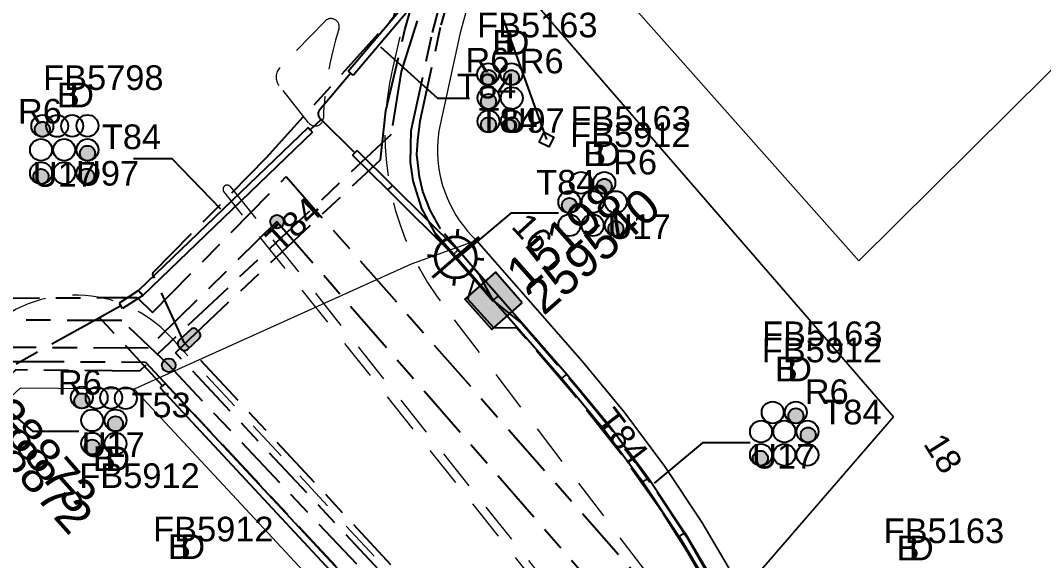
# Model space of a CAD drawing. Header units: metres. Extents: x 314728 to 315901, y 6265229 to 6266735.
# Drawn here: x 315503.8 to 315578.6, y 6265955.1 to 6265994.5 of the extents above; entities that cross this region are included whole.
import ezdxf
from ezdxf.enums import TextEntityAlignment as Align

# ---------------------------------------------------------------- set-up
doc = ezdxf.new("R2010")
doc.units = ezdxf.units.M
doc.linetypes.add('Cable Exist UG', pattern=[8.2, 4, -1.2, 1.8, -1.2])
doc.linetypes.add('Dash', pattern=[5, 3, -2])
doc.layers.get('0').update_dxf_attribs({"color": 6})
for name, color, linetype, lineweight in [('Cadastre Developer_SP_EXT', 250, 'Continuous', 5), ('Cadastre Land Parcels_SP_EXT', 250, 'Continuous', 5), ('Cadastre Roads_SP_EXT', 250, 'Continuous', 5)]:
    doc.layers.add(name, color=color, linetype=linetype, lineweight=lineweight)
for name, color, linetype in [('Duct_SP_EXT', 7, 'Continuous'), ('Equip_HV_EXT', 7, 'Continuous'), ('Equip_LV_EXT', 7, 'Continuous'), ('Equip_SP_SL_EXT', 7, 'Continuous'), ('Mains_HV_EXT', 7, 'Continuous'), ('Mains_LV_EXT', 7, 'Continuous'), ('Mains_SL_EXT', 7, 'Continuous'), ('Services_SP_EXT', 7, 'Continuous'), ('SupportsUG_SP_LV_SL_EXT', 7, 'Continuous'), ('Trench_SP_EXT', 7, 'Continuous')]:
    doc.layers.add(name, color=color, linetype=linetype)
doc.styles.add('COLUMN_LABEL', font='arial.ttf')
doc.styles.add('iecARIAL', font='arial.ttf', dxfattribs={"height": 2})
doc.styles.add('POLE_LABEL', font='arial.ttf')
doc.styles.get("Standard").update_dxf_attribs({"font": 'arial.ttf'})

# ---------------------------------------------------------------- blocks, each defined once
blk = doc.blocks.new('COLUMN_EXT')
blk.add_hatch(color=256).paths.add_polyline_path([(-1.485, 1.485), (-1.485, -1.485), (1.485, -1.485), (1.485, 1.485)])
blk.add_lwpolyline([(-1.485, -1.485), (1.485, -1.485), (1.485, 1.485), (-1.485, 1.485)], close=True)
for tag, height, style, flags, p in [('ASSET_NUM', 2.5, 'COLUMN_LABEL', 8, (2, 2)), ('STRUCTURE_PLANT_NUMBER', 0.2, 'POLE_LABEL', 9, (1.813, 0.031)), ('STREET_CODE', 0.2, 'COLUMN_LABEL', 9, (1.813, -0.2))]:
    blk.add_attdef(tag, text='', height=height, dxfattribs=dict(style=style, flags=flags)).set_placement(p, align=Align.MIDDLE_LEFT)
at = {"flags": 9}
for tag, p in [('OWNED_BY', (1.813, -0.6)), ('STATE', (1.813, -0.8)), ('COLUMN_TYPE', (1.813, -0.4)), ('USAGE', (1.813, -1)), ('LEGEND', (1.813, -1.2)), ('LOCATION', (1.813, -1.4)), ('STREETNAME', (1.813, -1.6)), ('SUBURB', (1.813, -1.8)), ('NOTES', (1.813, -2))]:
    blk.add_attdef(tag, text='', height=0.2, dxfattribs=at).set_placement(p, align=Align.MIDDLE_LEFT)
at = {"flags": 1}
blk.add_attdef('Z', (1.813, -2.351), '', height=0.2, dxfattribs=at)
blk = doc.blocks.new('DUCT_EXT')
blk.add_circle((0, 0.8), 0.8)
at = {"flags": 1}
blk.add_attdef('Z', (0, 0), '', height=0.2, dxfattribs=at)
at = {"flags": 9}
for tag, p in [('DUCT_CODE', (0, 0)), ('XSECT_TYPE', (0, -0.2)), ('STATE', (0, -0.6)), ('FB_REFERENCE', (0, -0.4)), ('NOTES', (0, -0.8))]:
    blk.add_attdef(tag, text='', height=0.2, dxfattribs=at).set_placement(p, align=Align.MIDDLE_LEFT)
blk = doc.blocks.new('SL_LANTERN_EXT')
at = {"lineweight": 40}
for p, q in [((0, 1.968), (0, 6.468)), ((-1.459, 5.676), (-1.061, 5.278)), ((1.458, 5.676), (1.06, 5.278)), ((-2.25, 4.218), (2.25, 4.218)), ((-1.459, 2.759), (-1.061, 3.157)), ((1.458, 2.759), (1.06, 3.157)), ((0, 0), (0, 2.721))]:
    blk.add_line(p, q, dxfattribs=at)
blk.add_circle((0, 4.218), 1.5, dxfattribs=at)
at = {"style": 'iecARIAL', "flags": 8}
blk.add_attdef('ASSET_NUM', (1.5, 1.5), '', height=2.5, dxfattribs=at)
for tag, p, height, flags in [('CONSTRUCTED_VOLTAGE', (0.981, -0.653), 0.2, 9), ('CONTROL_TYPE', (0.981, -0.853), 0.2, 9), ('OPERATING_VOLTAGE', (0.981, -1.653), 0.2, 9), ('LANTERN_PURPOSE', (0.981, -1.053), 0.2, 9), ('LANTERN_TYPE', (0.981, -1.253), 0.2, 9), ('NO_PHASES', (0.981, -1.453), 0.2, 9), ('LNUMBER', (2.181, -3.253), 2.5, 8), ('ORIENTATION', (0.981, -1.853), 0.2, 9), ('OWNED_BY', (0.981, -2.053), 0.2, 9), ('STATE', (0.981, -2.253), 0.2, 9), ('CEXIST', (0.981, -2.653), 0.2, 9), ('CNEW', (0.981, -2.853), 0.2, 9), ('CNUMBER', (0.981, -3.053), 0.2, 9), ('USAGE', (0.981, -2.453), 0.2, 9), ('CREMOVE', (0.981, -3.253), 0.2, 9), ('CREPLACE', (0.981, -3.453), 0.2, 9), ('LKINGHEIGHT', (0.981, -3.653), 0.2, 9), ('LBRACKET', (0.981, -3.853), 0.2, 9), ('LBRACKETVOCAB', (0.981, -4.053), 0.2, 9), ('LCATEGORY', (0.981, -4.253), 0.2, 9), ('LCHARGE1', (0.981, -4.453), 0.2, 9), ('LCHARGE1PERCENT', (0.981, -4.653), 0.2, 9), ('LCHARGE2', (0.981, -4.853), 0.2, 9), ('LCHARGE2PERCENT', (0.981, -5.053), 0.2, 9), ('LCHARGE3', (0.981, -5.253), 0.2, 9), ('LCHARGE3PERCENT', (0.981, -5.453), 0.2, 9), ('LEXIST', (0.981, -5.653), 0.2, 9), ('LLAMP', (0.981, -5.853), 0.2, 9), ('LLAMPVOCAB', (0.981, -6.053), 0.2, 9), ('LMAST', (0.981, -6.253), 0.2, 9), ('LMASTVOCAB', (0.981, -6.453), 0.2, 9), ('LNEW', (0.981, -6.653), 0.2, 9), ('LANTNUMBER', (0.981, -6.853), 0.2, 9), ('LOUTREACH', (0.981, -7.253), 0.2, 9), ('LOUTREACHVOCAB', (0.981, -7.453), 0.2, 9), ('LRATECODE', (0.981, -7.653), 0.2, 9), ('LREMOVE', (0.981, -7.853), 0.2, 9), ('LREPLACE', (0.981, -8.053), 0.2, 9), ('LTYPE', (0.981, -8.253), 0.2, 9), ('LTYPEVOCAB', (0.981, -8.453), 0.2, 9), ('LEGEND', (0.981, -8.653), 0.2, 9), ('LOCATION', (0.981, -8.853), 0.2, 9), ('NOTES', (0.981, -9.053), 0.2, 9), ('STREETNAME', (0.981, -9.253), 0.2, 9), ('SUBURB', (0.981, -9.453), 0.2, 1)]:
    blk.add_attdef(tag, p, '', height=height, dxfattribs=dict(flags=flags))
blk = doc.blocks.new('CCP_EXT')
at = {"flags": 9}
for tag, p in [('USAGE', (0, -1.2)), ('LEGEND', (0, -1.4)), ('STATE', (0, -1.8)), ('LIFE_SUPPORT', (0, -1.6)), ('NOTES', (0, -2))]:
    blk.add_attdef(tag, text='', height=0.2, dxfattribs=at).set_placement(p, align=Align.MIDDLE_LEFT)
blk.add_wipeout([(0, 0.566), (0.566, 0), (0, -0.566), (-0.566, 0)])
blk.add_lwpolyline([(-0.566, 0), (0, 0.566), (0.566, 0), (0, -0.566), (-0.566, 0)])
at = {"flags": 1}
blk.add_attdef('Z', (0, 0), '', height=0.2, dxfattribs=at)
at = {"flags": 9}
for tag, p in [('CCP_TYPE', (0, 0)), ('OPERATING_VOLTAGE', (0, -0.6)), ('ORIENTATION', (0, -0.8)), ('CONSTRUCTED_VOLTAGE', (0, -0.2)), ('NO_PHASES', (0, -0.4)), ('OWNED_BY', (0, -1))]:
    blk.add_attdef(tag, text='', height=0.2, dxfattribs=at).set_placement(p, align=Align.MIDDLE_LEFT)
blk = doc.blocks.new('LV_STJ_EXT')
h = blk.add_hatch(color=256)
edge = h.paths.add_edge_path()
edge.add_ellipse((-0.586, 0.131), major_axis=(0.226, 0.226), ratio=1, start_angle=44.99996, end_angle=135)
edge.add_line((-0.906, 0.131), (-0.906, -0.131))
edge.add_ellipse((-0.586, -0.131), major_axis=(0.226, 0.226), ratio=1, start_angle=134.99996, end_angle=225)
edge.add_line((-0.586, -0.451), (0.586, -0.451))
edge.add_ellipse((0.586, -0.131), major_axis=(-0.226, 0.226), ratio=1, start_angle=134.99996, end_angle=225)
edge.add_line((0.906, -0.131), (0.906, 0.131))
edge.add_ellipse((0.586, 0.131), major_axis=(-0.226, 0.226), ratio=1, start_angle=224.99996, end_angle=315)
edge.add_line((0.586, 0.451), (-0.586, 0.451))
blk.add_lwpolyline([(-0.906, 0.131), (-0.906, -0.131, 0.414214), (-0.586, -0.451), (0.586, -0.451, 0.414214), (0.906, -0.131), (0.906, 0.131, 0.414214), (0.586, 0.451), (-0.586, 0.451, 0.414214)], format="xyb", close=True)
at = {"flags": 1}
blk.add_attdef('Z', (0, 0), '', height=0.2, dxfattribs=at)
at = {"flags": 9}
for tag, p in [('ORIENTATION', (0, 0)), ('USAGE', (0, -0.2)), ('LEGEND', (0, -0.4)), ('NOTES', (0, -0.6))]:
    blk.add_attdef(tag, text='', height=0.2, dxfattribs=at).set_placement(p, align=Align.MIDDLE_LEFT)
blk = doc.blocks.new('CABLE_LARGE_EXT')
h = blk.add_hatch(color=256)
edge = h.paths.add_edge_path()
edge.add_arc((0, 0.55), 0.55, 0, 360)
blk.add_circle((0, 0.55), 0.55)
at = {"flags": 1}
blk.add_attdef('Z', (0, 0), '', height=0.2, dxfattribs=at)
at = {"flags": 9}
for tag, p in [('COND_CODE', (0, 0)), ('XSECT_SIZE', (0, -0.6)), ('STATE', (0, -0.4)), ('FB_REFERENCE', (0, -0.2)), ('NOTES', (0, -0.8))]:
    blk.add_attdef(tag, text='', height=0.2, dxfattribs=at).set_placement(p, align=Align.MIDDLE_LEFT)
blk = doc.blocks.new('CONNECTOR_NODE_EXT')
h = blk.add_hatch(color=256)
edge = h.paths.add_edge_path()
edge.add_arc((0, 0), 0.5, 0, 360)
blk.add_circle((0, 0), 0.5)
at = {"flags": 1}
blk.add_attdef('Z', (0, 0), '', height=0.2, dxfattribs=at)
at = {"flags": 9}
for tag, p in [('CONNECTOR_TYPE', (0, 0)), ('OPERATING_VOLTAGE', (0, -0.6)), ('ORIENTATION', (0, -0.8)), ('CONSTRUCTED_VOLTAGE', (0, -0.2)), ('NO_PHASES', (0, -0.4)), ('SUBTYPE', (0, -1)), ('USAGE', (0, -1.2)), ('NOTES', (0, -1.4))]:
    blk.add_attdef(tag, text='', height=0.2, dxfattribs=at).set_placement(p, align=Align.MIDDLE_LEFT)

msp = doc.modelspace()

# ---------------------------------------------------------------- linework, layer by layer
at = {"layer": 'Cadastre Developer_SP_EXT', "linetype": 'Dash'}
for points in [[(315532.688, 6265998.235), (315531.049, 6265991.123)], [(315526.097, 6265994.509), (315522.797, 6265991.114)], [(315524.89, 6265987.069), (315522.726, 6265989.798)], [(315519.149, 6265982.421), (315564.676, 6265925.341)], [(315551.239, 6265941.225), (315518.68, 6265982.047)], [(315561.591, 6265938.43), (315534.952, 6265973.466)], [(315553.511, 6265929.758), (315514.811, 6265971.39)]]:
    msp.add_lwpolyline(points, dxfattribs=at)
for points in [[(315527.097, 6265993.908, 0.788198), (315526.097, 6265994.509)], [(315527.097, 6265993.908, 0.066172), (315525.966, 6265987.418)], [(315522.797, 6265991.114, 0.376324), (315522.726, 6265989.798)], [(315531.049, 6265991.123, 0.233079), (315534.952, 6265973.466)], [(315524.89, 6265987.069, 0.705902), (315525.966, 6265987.418)], [(315519.149, 6265982.421, 0.906378), (315518.68, 6265982.047)], [(315514.78, 6265971.427, 0.422981), (315501.223, 6265971.783)]]:
    msp.add_lwpolyline(points, format="xyb", dxfattribs=at)
at = {"layer": 'Cadastre Land Parcels_SP_EXT', "linetype": 'Continuous'}
for points in [[(315581.598, 6265993.334), (315580.36, 6265994.796), (315551.999, 6266016.529), (315541.284, 6266003.842), (315565.114, 6265976.974), (315581.598, 6265993.334)], [(315581.598, 6265993.334), (315565.114, 6265976.974), (315541.284, 6266003.842), (315537.935, 6265999.877), (315567.646, 6265965.585), (315556.598, 6265952.797), (315558.361, 6265949.589), (315559.354, 6265947.967), (315560.447, 6265946.37), (315561.903, 6265944.268), (315563.003, 6265942.696), (315564.183, 6265941.184), (315582.685, 6265955.839), (315583.976, 6265954.708), (315601.616, 6265977.652), (315581.598, 6265993.334)], [(315550.17, 6265926.734), (315549.6, 6265927.346), (315512.139, 6265967.588), (315503.803, 6265967.662), (315482.696, 6265948.059), (315524.599, 6265903.287), (315550.17, 6265926.734)]]:
    msp.add_lwpolyline(points, close=True, dxfattribs=at)
for points in [[(315556.598, 6265952.797), (315567.646, 6265965.585), (315537.935, 6265999.877)], [(315536.614, 6265996.034), (315535.971, 6265993.634), (315534.409, 6265986.484), (315534.376, 6265986.255), (315534.328, 6265985.782), (315534.305, 6265985.305), (315534.306, 6265984.829), (315534.334, 6265984.352), (315534.384, 6265983.878), (315534.461, 6265983.406), (315534.562, 6265982.94), (315534.687, 6265982.481), (315534.836, 6265982.027), (315535.008, 6265981.582), (315535.203, 6265981.146), (315535.422, 6265980.723), (315535.662, 6265980.311), (315535.923, 6265979.911), (315536.205, 6265979.526), (315536.506, 6265979.156), (315536.826, 6265978.802), (315537.165, 6265978.467), (315544.876, 6265969.64), (315547.999, 6265965.869), (315550.92, 6265961.941), (315553.632, 6265957.865), (315556.126, 6265953.653)]]:
    msp.add_lwpolyline(points, dxfattribs=at)
at = {"layer": 'Cadastre Roads_SP_EXT', "linetype": 'Continuous'}
msp.add_lwpolyline([(315556.126, 6265953.653), (315553.632, 6265957.865), (315550.92, 6265961.941), (315547.999, 6265965.869), (315544.876, 6265969.64), (315537.165, 6265978.467), (315532.394, 6265976.733), (315522.558, 6265972.293), (315512.139, 6265967.588), (315549.6, 6265927.346)], dxfattribs=at)
at = {"layer": 'Duct_SP_EXT'}
for p, q in [((315527.771, 6265990.85), (315533.839, 6265998.033)), ((315528.138, 6265990.54), (315534.205, 6265997.724)), ((315527.771, 6265990.85), (315527.955, 6265990.695)), ((315528.138, 6265990.54), (315527.955, 6265990.695)), ((315524.845, 6265986.731), (315512.463, 6265974.809)), ((315524.845, 6265986.731), (315525.012, 6265986.558)), ((315525.178, 6265986.385), (315512.762, 6265974.431)), ((315525.178, 6265986.385), (315525.012, 6265986.558)), ((315528.1, 6265984.696), (315528.268, 6265984.867)), ((315528.1, 6265984.696), (315530.672, 6265982.155)), ((315528.437, 6265985.038), (315528.268, 6265984.867)), ((315528.437, 6265985.038), (315531.01, 6265982.496)), ((315530.672, 6265982.155), (315530.841, 6265982.325)), ((315531.01, 6265982.496), (315530.841, 6265982.325)), ((315531.01, 6265982.496), (315535.8, 6265977.763)), ((315530.672, 6265982.155), (315535.463, 6265977.422)), ((315535.8, 6265977.763), (315535.631, 6265977.593)), ((315535.8, 6265977.763), (315536.101, 6265977.466)), ((315535.463, 6265977.422), (315535.631, 6265977.593)), ((315535.463, 6265977.422), (315535.751, 6265977.137)), ((315535.751, 6265977.137), (315535.926, 6265977.302)), ((315535.751, 6265977.137), (315538.398, 6265974.107)), ((315536.101, 6265977.466), (315535.926, 6265977.302)), ((315536.101, 6265977.466), (315538.759, 6265974.423)), ((315512.463, 6265974.809), (315511.033, 6265973.889)), ((315512.463, 6265974.809), (315512.613, 6265974.62)), ((315512.762, 6265974.431), (315511.293, 6265973.485)), ((315512.762, 6265974.431), (315512.613, 6265974.62)), ((315538.398, 6265974.107), (315538.579, 6265974.265)), ((315538.398, 6265974.107), (315538.579, 6265974.265)), ((315538.398, 6265974.107), (315543.398, 6265968.383)), ((315538.759, 6265974.423), (315538.579, 6265974.265)), ((315538.759, 6265974.423), (315538.579, 6265974.265)), ((315538.759, 6265974.423), (315543.764, 6265968.694)), ((315511.033, 6265973.889), (315511.163, 6265973.687)), ((315511.293, 6265973.485), (315511.163, 6265973.687)), ((315514.394, 6265968.013), (315514.218, 6265967.849)), ((315514.394, 6265968.013), (315539.209, 6265941.356)), ((315543.398, 6265968.383), (315543.581, 6265968.538)), ((315543.398, 6265968.383), (315546.473, 6265964.671)), ((315543.764, 6265968.694), (315543.581, 6265968.538)), ((315543.764, 6265968.694), (315546.85, 6265964.967)), ((315514.043, 6265967.686), (315514.218, 6265967.849)), ((315514.043, 6265967.686), (315538.857, 6265941.029)), ((315546.473, 6265964.671), (315546.661, 6265964.819)), ((315546.473, 6265964.671), (315549.333, 6265960.824)), ((315546.85, 6265964.967), (315546.661, 6265964.819)), ((315546.85, 6265964.967), (315549.726, 6265961.1)), ((315549.333, 6265960.824), (315549.529, 6265960.962)), ((315549.333, 6265960.824), (315551.989, 6265956.833)), ((315549.726, 6265961.1), (315549.529, 6265960.962)), ((315549.726, 6265961.1), (315552.395, 6265957.088)), ((315551.989, 6265956.833), (315552.192, 6265956.96)), ((315551.989, 6265956.833), (315554.442, 6265952.69)), ((315552.395, 6265957.088), (315552.192, 6265956.96)), ((315552.395, 6265957.088), (315554.858, 6265952.928))]:
    msp.add_line(p, q, dxfattribs=at)
for points in [[(315536.648, 6265988.853), (315534.335, 6265988.853), (315530.18, 6265992.587)], [(315512.077, 6265984.459), (315514.897, 6265984.459), (315518.457, 6265980.778)], [(315543.148, 6265980.453), (315539.672, 6265980.453), (315536.133, 6265977.499)], [(315508.093, 6265964.495), (315504.75, 6265964.495), (315501.512, 6265967.285)], [(315557.158, 6265963.671), (315553.681, 6265963.671), (315550.142, 6265960.717)]]:
    msp.add_lwpolyline(points, dxfattribs=at)
at = {"layer": 'Mains_HV_EXT', "linetype": 'Cable Exist UG'}
for points in [[(315522.577, 6265979.842), (315513.164, 6265970.603), (315502.471, 6265970.638), (315446.147, 6265918.214), (315450.709, 6265912.882)], [(315522.577, 6265979.842), (315562.548, 6265933.889)], [(315514.664, 6265969.341), (315511.229, 6265972.614), (315501.74, 6265972.64), (315497.487, 6265968.68), (315491.623, 6265975.733), (315490.631, 6265976.815)], [(315550.898, 6265852.108), (315574.596, 6265859.084), (315577.776, 6265860.024), (315580.639, 6265860.98), (315585.387, 6265862.999), (315588.89, 6265864.883), (315591.367, 6265866.44), (315593.343, 6265868.216), (315595.22, 6265870.717), (315596.44, 6265873.216), (315597.122, 6265875.927), (315597.33, 6265878.077), (315597.285, 6265879.713), (315596.898, 6265882.142), (315596.137, 6265884.476), (315594.573, 6265887.35), (315592.856, 6265889.444), (315588.029, 6265892.873), (315573.322, 6265903.423), (315570.82, 6265905.722), (315568.599, 6265908.219), (315564.131, 6265914.824), (315556.57, 6265925.004), (315514.664, 6265969.341)]]:
    msp.add_lwpolyline(points, dxfattribs=at)
at = {"layer": 'Mains_LV_EXT', "linetype": 'Cable Exist UG'}
for points in [[(315516.146, 6265971.229), (315530.135, 6265984.371), (315530.531, 6265987.948), (315531.926, 6265993.859), (315533.605, 6265999.716), (315536.403, 6266001.077)], [(315546.524, 6265933.583), (315549.271, 6265936.619), (315537.773, 6265948.926), (315535.976, 6265948.043), (315515.148, 6265970.261), (315516.146, 6265971.229)], [(315450.673, 6265913.767), (315449.039, 6265919.522), (315497.985, 6265964.957), (315497.688, 6265966.734), (315499.466, 6265968.452), (315500.71, 6265967.504), (315503.009, 6265969.626), (315512.968, 6265969.579), (315537.155, 6265943.634)]]:
    msp.add_lwpolyline(points, dxfattribs=at)
at = {"layer": 'Mains_SL_EXT', "linetype": 'Cable Exist UG'}
msp.add_lwpolyline([(315538.415, 6265974.043), (315540.503, 6265972.366), (315544.603, 6265967.618), (315547.517, 6265964.054), (315550.373, 6265960.054), (315552.531, 6265956.781), (315557.246, 6265948.49), (315560.691, 6265943.405), (315561.303, 6265941.403)], dxfattribs=at)
at = {"layer": 'Trench_SP_EXT', "linetype": 'Cable Exist UG'}
msp.add_lwpolyline([(315525.795, 6265987.311), (315525.725, 6265987.38), (315525.725, 6265987.38, -0.391523), (315525.696, 6265988.021), (315525.696, 6265988.021), (315527.955, 6265990.695)], format="xyb", dxfattribs=at)
for points in [[(315525.012, 6265986.558), (315525.795, 6265987.311)], [(315528.268, 6265984.867), (315525.795, 6265987.311)], [(315511.163, 6265973.687), (315509.613, 6265972.822)], [(315509.613, 6265972.822), (315502.726, 6265968.982)], [(315514.218, 6265967.849), (315510.178, 6265972.19), (315509.746, 6265972.653), (315509.611, 6265972.798)]]:
    msp.add_lwpolyline(points, dxfattribs=at)

# ---------------------------------------------------------------- block references
at = {"layer": 'Duct_SP_EXT'}
for name, p in [('DUCT_EXT', (315538.018, 6265989.82)), ('DUCT_EXT', (315539.718, 6265989.82)), ('CABLE_LARGE_EXT', (315538.049, 6265989.833)), ('CABLE_LARGE_EXT', (315539.718, 6265989.82)), ('DUCT_EXT', (315538.038, 6265988.075)), ('DUCT_EXT', (315539.738, 6265988.075)), ('CABLE_LARGE_EXT', (315538.038, 6265988.074)), ('DUCT_EXT', (315505.422, 6265986.041)), ('DUCT_EXT', (315506.513, 6265986.03)), ('DUCT_EXT', (315507.605, 6265986.041)), ('DUCT_EXT', (315508.729, 6265986.052)), ('DUCT_EXT', (315538.038, 6265986.374)), ('CABLE_LARGE_EXT', (315538.038, 6265986.374)), ('DUCT_EXT', (315539.738, 6265986.374)), ('CABLE_LARGE_EXT', (315539.738, 6265986.375)), ('CABLE_LARGE_EXT', (315505.422, 6265986.041)), ('DUCT_EXT', (315505.324, 6265984.292)), ('DUCT_EXT', (315507.024, 6265984.292)), ('DUCT_EXT', (315508.724, 6265984.292)), ('CABLE_LARGE_EXT', (315508.724, 6265984.292)), ('DUCT_EXT', (315505.324, 6265982.592)), ('CABLE_LARGE_EXT', (315505.324, 6265982.592)), ('DUCT_EXT', (315507.024, 6265982.592)), ('DUCT_EXT', (315508.724, 6265982.592)), ('CABLE_LARGE_EXT', (315508.661, 6265982.614)), ('DUCT_EXT', (315544.803, 6265981.877)), ('DUCT_EXT', (315546.503, 6265981.877)), ('CABLE_LARGE_EXT', (315546.503, 6265981.877)), ('DUCT_EXT', (315543.952, 6265980.477)), ('CABLE_LARGE_EXT', (315543.952, 6265980.476)), ('DUCT_EXT', (315545.652, 6265980.477)), ('DUCT_EXT', (315547.352, 6265980.477)), ('DUCT_EXT', (315543.952, 6265978.777)), ('DUCT_EXT', (315545.652, 6265978.777)), ('DUCT_EXT', (315547.352, 6265978.777)), ('CABLE_LARGE_EXT', (315547.352, 6265978.777)), ('DUCT_EXT', (315508.309, 6265966.186)), ('CABLE_LARGE_EXT', (315508.309, 6265966.186)), ('DUCT_EXT', (315509.391, 6265966.167)), ('DUCT_EXT', (315510.45, 6265966.167)), ('DUCT_EXT', (315511.52, 6265966.132)), ('DUCT_EXT', (315558.812, 6265965.095)), ('DUCT_EXT', (315560.512, 6265965.095)), ('DUCT_EXT', (315509.065, 6265964.513)), ('DUCT_EXT', (315510.765, 6265964.513)), ('CABLE_LARGE_EXT', (315560.512, 6265965.095)), ('CABLE_LARGE_EXT', (315510.765, 6265964.513)), ('DUCT_EXT', (315557.962, 6265963.695)), ('DUCT_EXT', (315559.662, 6265963.695)), ('DUCT_EXT', (315561.362, 6265963.695)), ('DUCT_EXT', (315509.065, 6265962.813)), ('DUCT_EXT', (315510.765, 6265962.813)), ('CABLE_LARGE_EXT', (315561.413, 6265963.695)), ('CABLE_LARGE_EXT', (315509.065, 6265962.813)), ('DUCT_EXT', (315557.962, 6265961.995)), ('DUCT_EXT', (315559.662, 6265961.995)), ('DUCT_EXT', (315561.362, 6265961.995)), ('CABLE_LARGE_EXT', (315557.911, 6265961.995))]:
    msp.add_blockref(name, p, dxfattribs=at)
at = {"layer": 'Equip_HV_EXT'}
for p in [(315522.577, 6265979.842), (315514.664, 6265969.341)]:
    msp.add_blockref('CONNECTOR_NODE_EXT', p, dxfattribs=at)
at = {"layer": 'Equip_LV_EXT', "rotation": 43.02130903978527}
msp.add_blockref('LV_STJ_EXT', (315516.146, 6265971.229), dxfattribs=at)
at = {"layer": 'Equip_SP_SL_EXT'}
ref = msp.add_blockref('SL_LANTERN_EXT', (315538.415, 6265974.043), dxfattribs=dict(at, rotation=41.01750296314358))
ref.add_attrib('ASSET_NUM', '15198', dxfattribs={"layer": '0', "height": 2.5, "rotation": 41.68897, "style": 'iecARIAL'}).set_placement((315539.915, 6265975.543), align=Align.MIDDLE_LEFT)
ref = msp.add_blockref('SL_LANTERN_EXT', (315499.532, 6265966.405), dxfattribs=at)
ref.add_attrib('ASSET_NUM', '128873', dxfattribs={"layer": '0', "height": 2.5, "rotation": 311.10553, "style": 'iecARIAL'}).set_placement((315501.032, 6265967.905), align=Align.MIDDLE_LEFT)
at = {"layer": 'SupportsUG_SP_LV_SL_EXT'}
ref = msp.add_blockref('COLUMN_EXT', (315538.415, 6265974.043), dxfattribs=dict(at, rotation=131.2859797100003))
ref.add_attrib('ASSET_NUM', '259540', dxfattribs={"layer": '0', "height": 2.5, "rotation": 41.39445, "style": 'COLUMN_LABEL'}).set_placement((315540.415, 6265974.793), align=Align.TOP_LEFT)
ref = msp.add_blockref('COLUMN_EXT', (315499.532, 6265966.405), dxfattribs=dict(at, rotation=41.77480757139719))
ref.add_attrib('ASSET_NUM', '258872', dxfattribs={"layer": '0', "height": 2.5, "rotation": 311.86303, "style": 'COLUMN_LABEL'}).set_placement((315501.532, 6265967.155), align=Align.TOP_LEFT)

# ---------------------------------------------------------------- texts
at = {"layer": 'Cadastre Land Parcels_SP_EXT'}
for s, rotation, p in [('16', 312.48886, (315539.633, 6265979.441)), ('18', 302.15347, (315569.776, 6265963.607))]:
    msp.add_text(s, height=1.8, rotation=rotation, dxfattribs=at).set_placement(p)
at = {"layer": 'Duct_SP_EXT'}
for s, p in [('FB5163', (315537.201, 6265993.314)), ('B', (315538.312, 6265992.04)), ('D', (315539.212, 6265992.04)), ('R6', (315536.349, 6265990.745)), ('R6', (315540.318, 6265990.68)), ('FB5798', (315505.477, 6265989.47)), ('T84', (315535.737, 6265988.853)), ('B', (315506.48, 6265988.202)), ('D', (315507.38, 6265988.202)), ('R6', (315503.637, 6265987.014)), ('FB5163', (315544.025, 6265986.482)), ('T84', (315509.771, 6265985.145)), ('FB5912', (315544.004, 6265985.294)), ('B', (315544.96, 6265983.91)), ('D', (315545.86, 6265983.91)), ('R6', (315547.149, 6265983.293)), ('U17', (315504.724, 6265982.392)), ('U97', (315507.883, 6265982.477)), ('T84', (315541.525, 6265981.825)), ('U17', (315546.753, 6265978.577)), ('FB5163', (315558.034, 6265970.743)), ('FB5912', (315558.013, 6265969.556)), ('B', (315558.969, 6265968.172)), ('D', (315559.87, 6265968.172)), ('R6', (315506.553, 6265967.19)), ('R6', (315561.159, 6265966.511)), ('T53', (315511.939, 6265965.538)), ('T84', (315562.437, 6265965.02)), ('U17', (315508.298, 6265962.642)), ('U17', (315557.311, 6265961.794)), ('B', (315509.12, 6265961.624)), ('D', (315510.02, 6265961.624)), ('FB5912', (315508.124, 6265960.373)), ('FB5912', (315513.519, 6265956.47)), ('FB5163', (315566.928, 6265956.341)), ('B', (315514.607, 6265955.186)), ('D', (315515.507, 6265955.186)), ('B', (315567.867, 6265955.076)), ('D', (315568.767, 6265955.076))]:
    msp.add_text(s, height=1.8, dxfattribs=at).set_placement(p)
at = {"layer": 'Mains_LV_EXT'}
for rotation, p in [(43.21091, (315522.816, 6265977.495)), (307.47487, (315545.79, 6265965.321))]:
    msp.add_text('T84', height=1.8, rotation=rotation, dxfattribs=at).set_placement(p)

# ---------------------------------------------------------------- next in the draw order: block references
at = {"layer": 'Services_SP_EXT', "rotation": 287.9522125378516}
msp.add_blockref('CCP_EXT', (315542.285, 6265985.838), dxfattribs=at)

# ---------------------------------------------------------------- next in the draw order: block references
msp.add_blockref('CCP_EXT', (315542.285, 6265985.838), dxfattribs=at)

# ---------------------------------------------------------------- next in the draw order: linework, layer by layer
at = {"layer": 'Mains_HV_EXT', "linetype": 'Cable Exist UG'}
for points in [[(315466.479, 6266056.459), (315481.16, 6266023.051), (315482.526, 6266020.133), (315484.855, 6266016.083), (315488.569, 6266010.611), (315494.103, 6266007.933), (315499.097, 6265998.207), (315497.643, 6265987.974), (315497.08, 6265983.313), (315492.375, 6265978.293), (315497.901, 6265971.187), (315501.203, 6265974.242), (315512.346, 6265974.306), (315513.477, 6265973.206), (315523.244, 6265983.131), (315562.944, 6265937.993)], [(315551.872, 6265921.922), (315554.871, 6265929.13), (315553.166, 6265930.833), (315553.166, 6265930.833), (315553.735, 6265930.243), (315553.259, 6265930.753), (315515.799, 6265970.995), (315513.5, 6265975.974), (315513.533, 6265976.113), (315513.533, 6265976.113), (315521.819, 6265984.534), (315521.819, 6265984.534), (315531.111, 6265994.815), (315531.818, 6265997.455), (315532.627, 6265999.942), (315534.025, 6266001.812), (315534.025, 6266001.812), (315515.329, 6266019.893), (315510.388, 6266025.173), (315510.388, 6266025.173), (315507.061, 6266030.23), (315503.478, 6266037.792)]]:
    msp.add_lwpolyline(points, dxfattribs=at)
at = {"layer": 'Mains_LV_EXT', "linetype": 'Cable Exist UG'}
msp.add_lwpolyline([(315573.861, 6265943.782), (315569.751, 6265942.254), (315564.629, 6265937.791), (315562.671, 6265939.797), (315561.292, 6265939.277), (315559.734, 6265941.3), (315560.155, 6265943.331), (315558.797, 6265945.24), (315555.897, 6265949.921), (315552.589, 6265955.701), (315550.772, 6265958.553), (315547.697, 6265962.924), (315544.167, 6265967.36), (315540.111, 6265972.054), (315538.439, 6265972.081), (315536.525, 6265974.186), (315537, 6265975.616), (315534.248, 6265978.818), (315533.161, 6265980.813), (315532.542, 6265982.816), (315532.34, 6265984.188), (315532.39, 6265986.499), (315533.933, 6265993.676), (315534.776, 6265996.848)], dxfattribs=at)
at = {"layer": 'Mains_SL_EXT', "linetype": 'Cable Exist UG'}
for points in [[(315547.24, 6266013.995), (315545.273, 6266013.96), (315535.309, 6266002.342), (315531.664, 6265990.829), (315530.921, 6265986.214), (315512.533, 6265968.923), (315503.479, 6265968.999), (315501.272, 6265967.021), (315499.532, 6265966.405)], [(315538.415, 6265974.043), (315537.407, 6265975.91), (315534.528, 6265979.305), (315533.764, 6265980.689), (315533.25, 6265982.05), (315532.987, 6265983.126), (315532.809, 6265984.741), (315532.876, 6265985.774), (315533.035, 6265987.223), (315534.573, 6265994.212), (315535.597, 6265997.759), (315536.142, 6265999.363), (315536.834, 6265999.392), (315538.105, 6266001.009), (315537.748, 6266001.98), (315538.748, 6266003.211), (315546.258, 6266012.056), (315547.24, 6266013.995)]]:
    msp.add_lwpolyline(points, dxfattribs=at)
at = {"layer": 'Services_SP_EXT'}
msp.add_lwpolyline([(315539.129, 6265994.588), (315542.285, 6265985.838)], dxfattribs=at)

# ---------------------------------------------------------------- next in the draw order: texts
at = {"layer": 'Duct_SP_EXT'}
for s, p in [('T84', (315537.313, 6265986.361)), ('U97', (315539.001, 6265986.336))]:
    msp.add_text(s, height=1.8, dxfattribs=at).set_placement(p)

doc.saveas('drawing.dxf')
